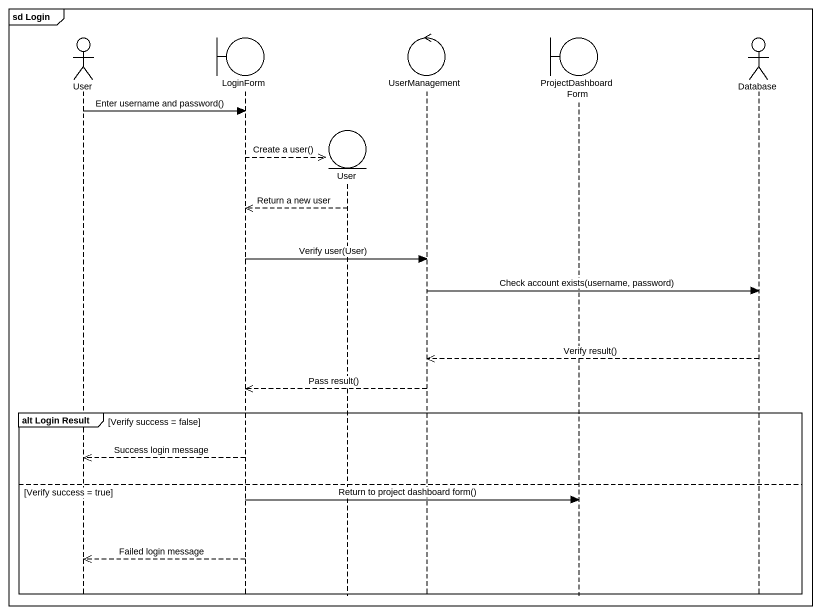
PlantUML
@startuml
mainframe sd Login
hide footbox
actor User
boundary LoginForm
entity "User" as User_2
control UserManagement
boundary ProjectDashboardForm
actor "Database" as Database_

User -> LoginForm : Enter username and password()
LoginForm -->> User_2 ** : Create a user()
User_2 -->> LoginForm : Return a new user
LoginForm -> UserManagement : Verify user(User)
UserManagement -> Database_ : Check account exists(username, password)
Database_ -->> UserManagement : Verify result()
UserManagement -->> LoginForm : Pass result()
group alt Login Result [Verify success = false]
  LoginForm -->> User : Success login message
else Verify success = true
  LoginForm -> ProjectDashboardForm : Return to project dashboard form()
  LoginForm -->> User : Failed login message
end
@enduml
